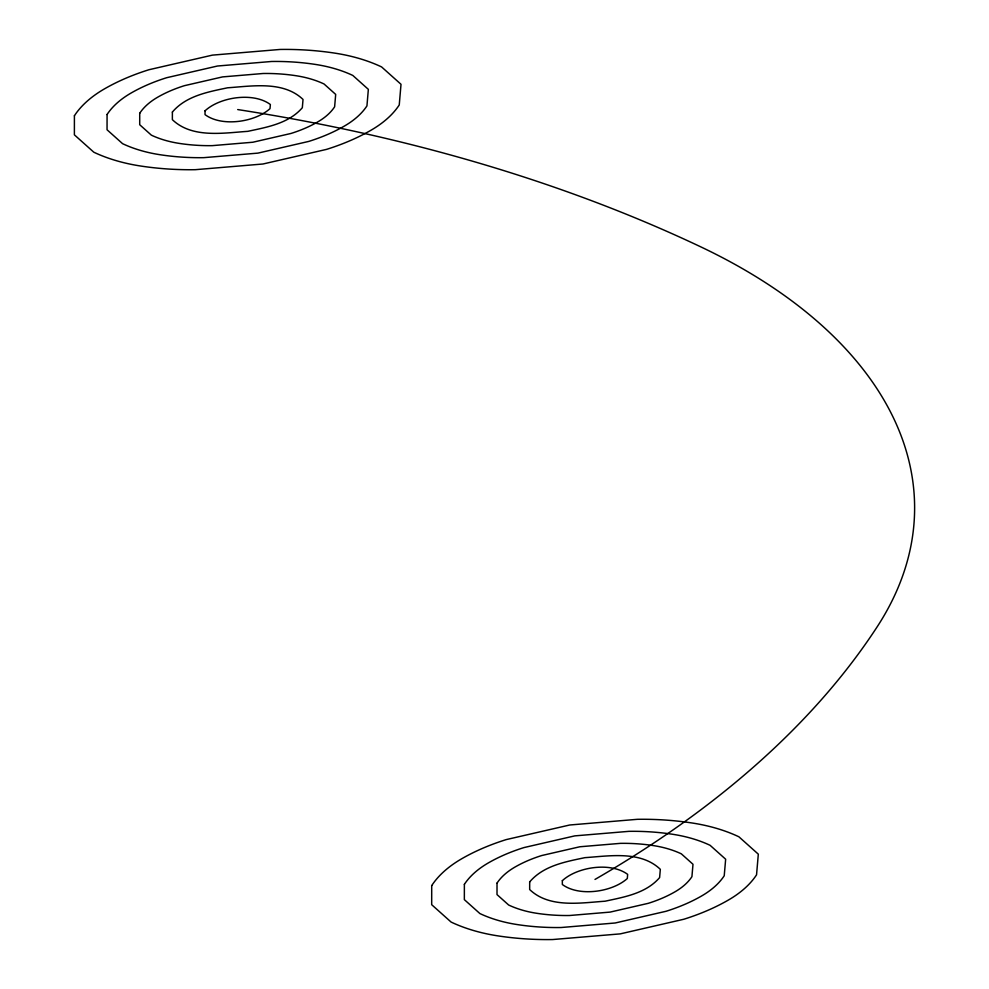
<?xml version="1.0" encoding="UTF-8"?>
<svg xmlns="http://www.w3.org/2000/svg" width="989" height="989" viewBox="0 0 989 989"><rect width="100%" height="100%" fill="white"/><g stroke="black" fill="none" stroke-linecap="round" stroke-linejoin="round"><path stroke-width="1.48" d="M237.706 109.569A1233.629 712.228 0 0 1 700.484 246.718A585.006 337.743 0 0 1 877.008 627.063A1233.629 712.228 0 0 1 594.995 879.431M74.41 115.738L74.385 134.838L93.807 152.207A123.365 71.22 0 0 0 140.079 165.929A193.201 111.547 0 0 0 195.315 169.688L262.963 164.001L326.469 149.401A193.201 111.547 0 0 0 371.048 130.202A123.365 71.22 0 0 0 399.247 104.958L401.015 84.3L381.593 66.931A123.365 71.22 0 0 0 335.32 53.208A193.201 111.547 0 0 0 280.085 49.45L212.437 55.124L148.931 69.737A193.201 111.547 0 0 0 104.352 88.936A130.993 75.621 0 0 0 74.41 115.738M107.072 114.501L107.047 129.782L122.587 143.677A98.69 56.979 0 0 0 159.612 154.655A154.568 89.233 0 0 0 203.796 157.659L257.919 153.122L308.716 141.427A154.568 89.233 0 0 0 344.382 126.073A98.69 56.979 0 0 0 366.944 105.885L368.353 89.356L352.813 75.448A98.69 56.979 0 0 0 315.788 64.483A154.568 89.233 0 0 0 271.604 61.479L217.493 66.016L166.684 77.711A154.568 89.233 0 0 0 131.03 93.065A104.797 60.502 0 0 0 107.072 114.501M139.721 113.265L139.709 124.725L151.366 135.159A74.014 42.737 0 0 0 179.133 143.38A115.923 66.931 0 0 0 212.276 145.643L252.863 142.231L290.964 133.466A115.923 66.931 0 0 0 317.704 121.944A74.014 42.737 0 0 0 334.628 106.8L335.691 94.412L324.033 83.978A74.014 42.737 0 0 0 296.267 75.757A115.923 66.931 0 0 0 263.136 73.495L222.537 76.907L184.436 85.672A115.923 66.931 0 0 0 157.696 97.194A78.588 45.37 0 0 0 139.721 113.265M172.383 112.041L172.37 119.669C192.014 138.472 223.069 133.033 247.806 131.339C267.166 127.148 288.689 123.551 302.325 107.727L303.03 99.456C283.386 80.665 252.331 86.092 227.594 87.798C207.875 91.952 186.155 95.871 172.383 112.041M205.044 110.805L205.032 114.625C221.746 127.124 254.878 122.265 270.009 108.642L270.368 104.513C253.53 91.965 220.139 96.86 205.044 110.805M431.711 885.6L431.686 904.7L451.108 922.069A123.365 71.22 0 0 0 497.38 935.792A193.201 111.547 0 0 0 552.616 939.55L620.264 933.876L683.77 919.263A193.201 111.547 0 0 0 728.349 900.064A123.365 71.22 0 0 0 756.548 874.82L758.316 854.162L738.894 836.793A123.365 71.22 0 0 0 692.621 823.071A193.201 111.547 0 0 0 637.386 819.312L569.738 824.999L506.232 839.599A193.201 111.547 0 0 0 461.653 858.798A130.993 75.621 0 0 0 431.711 885.6M464.373 884.364L464.348 899.644L479.888 913.552A98.69 56.979 0 0 0 516.901 924.517A154.568 89.233 0 0 0 561.097 927.521L615.207 922.984L666.017 911.289A154.568 89.233 0 0 0 701.671 895.935A98.69 56.979 0 0 0 724.232 875.747L725.654 859.218L710.114 845.323A98.69 56.979 0 0 0 673.089 834.345A154.568 89.233 0 0 0 628.905 831.341L574.782 835.878L523.985 847.573A154.568 89.233 0 0 0 488.319 862.927A104.797 60.502 0 0 0 464.373 884.364M497.022 883.128L497.01 894.588L508.667 905.022A74.014 42.737 0 0 0 536.434 913.243A115.923 66.931 0 0 0 569.565 915.505L610.164 912.093L648.265 903.328A115.923 66.931 0 0 0 675.005 891.806A74.014 42.737 0 0 0 691.929 876.662L692.992 864.275L681.334 853.841A74.014 42.737 0 0 0 653.568 845.62A115.923 66.931 0 0 0 620.424 843.357L579.838 846.769L541.737 855.534A115.923 66.931 0 0 0 514.997 867.056A78.588 45.37 0 0 0 497.022 883.128M529.684 881.904L529.671 889.544C549.315 908.335 580.37 902.908 605.107 901.202C624.467 897.011 645.978 893.413 659.614 877.589L660.331 869.331C640.687 850.528 609.632 855.967 584.895 857.661C565.164 861.815 543.456 865.734 529.684 881.904M562.345 880.667L562.333 884.487C579.047 896.986 612.179 892.127 627.31 878.516L627.656 874.375C610.819 861.827 577.44 866.735 562.345 880.667"/></g></svg>
